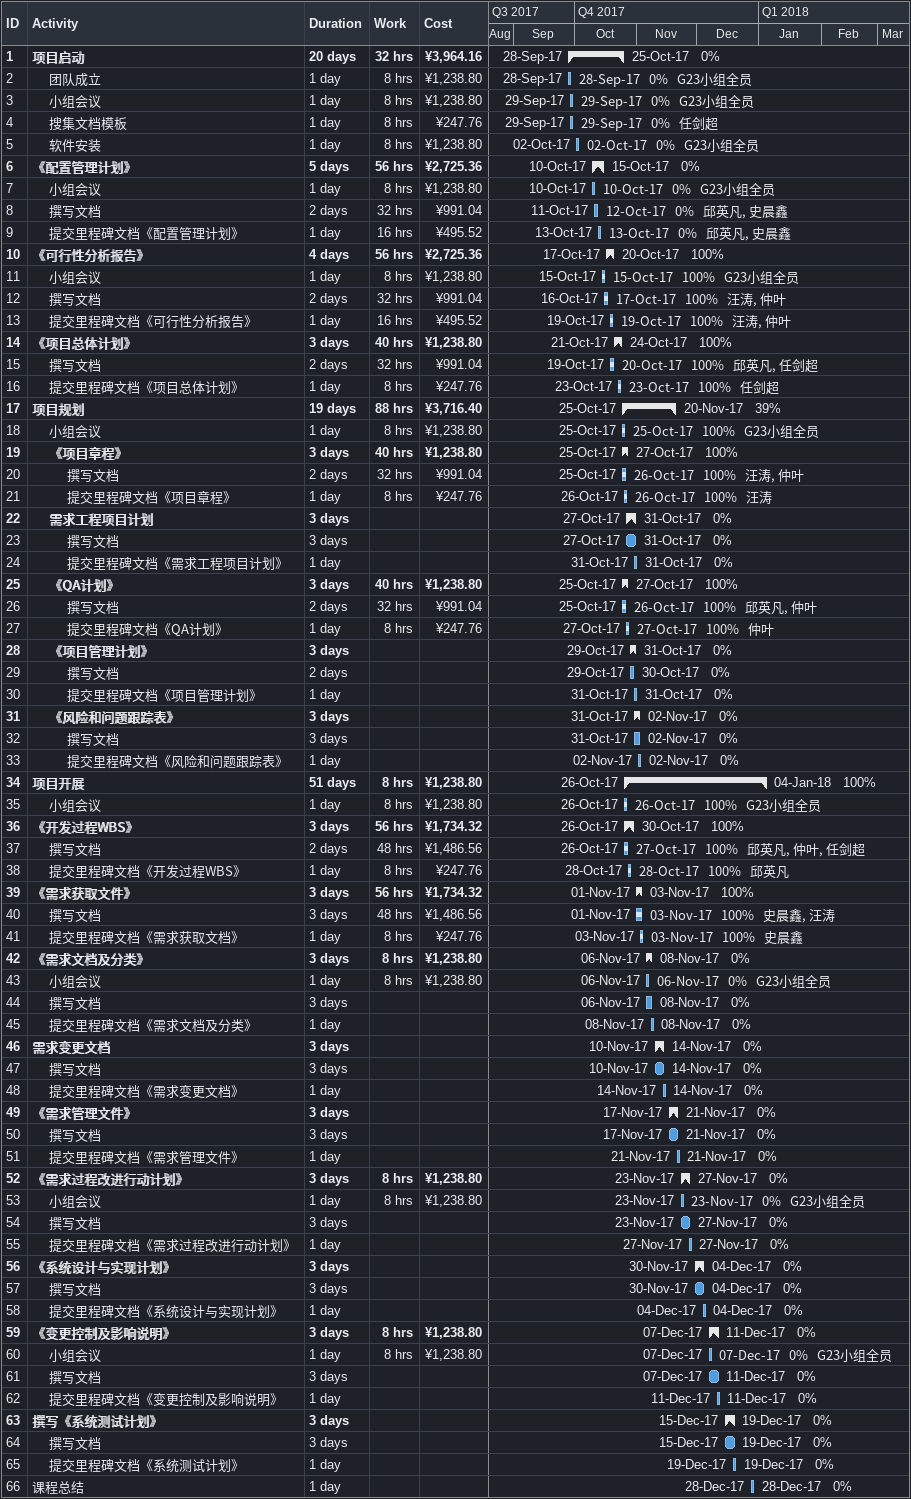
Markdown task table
| ID | Level | Task | Duration | Start | Finish | Resources | % complete | Work (h) | Cost (¥) |
|---|---|---|---|---|---|---|---|---|---|
| 1 | 1 | **项目启动** | 20d | 2017-09-28 | 2017-10-25 |  | 0 | 32 | 3964.16 |
| 2 | 2 | 团队成立 | 1d | 2017-09-28 | 2017-09-28 | G23小组全员 | 0 | 8 | 1238.80 |
| 3 | 2 | 小组会议 | 1d | 2017-09-29 | 2017-09-29 | G23小组全员 | 0 | 8 | 1238.80 |
| 4 | 2 | 搜集文档模板 | 1d | 2017-09-29 | 2017-09-29 | 任剑超 | 0 | 8 | 247.76 |
| 5 | 2 | 软件安装 | 1d | 2017-10-02 | 2017-10-02 | G23小组全员 | 0 | 8 | 1238.80 |
| 6 | 1 | **《配置管理计划》** | 5d | 2017-10-10 | 2017-10-15 |  | 0 | 56 | 2725.36 |
| 7 | 2 | 小组会议 | 1d | 2017-10-10 | 2017-10-10 | G23小组全员 | 0 | 8 | 1238.80 |
| 8 | 2 | 撰写文档 | 2d | 2017-10-11 | 2017-10-12 | 邱英凡, 史晨鑫 | 0 | 32 | 991.04 |
| 9 | 2 | 提交里程碑文档《配置管理计划》 | 1d | 2017-10-13 | 2017-10-13 | 邱英凡, 史晨鑫 | 0 | 16 | 495.52 |
| 10 | 1 | **《可行性分析报告》** | 4d | 2017-10-17 | 2017-10-20 |  | 100 | 56 | 2725.36 |
| 11 | 2 | 小组会议 | 1d | 2017-10-15 | 2017-10-15 | G23小组全员 | 100 | 8 | 1238.80 |
| 12 | 2 | 撰写文档 | 2d | 2017-10-16 | 2017-10-17 | 汪涛, 仲叶 | 100 | 32 | 991.04 |
| 13 | 2 | 提交里程碑文档《可行性分析报告》 | 1d | 2017-10-19 | 2017-10-19 | 汪涛, 仲叶 | 100 | 16 | 495.52 |
| 14 | 1 | **《项目总体计划》** | 3d | 2017-10-21 | 2017-10-24 |  | 100 | 40 | 1238.80 |
| 15 | 2 | 撰写文档 | 2d | 2017-10-19 | 2017-10-20 | 邱英凡, 任剑超 | 100 | 32 | 991.04 |
| 16 | 2 | 提交里程碑文档《项目总体计划》 | 1d | 2017-10-23 | 2017-10-23 | 任剑超 | 100 | 8 | 247.76 |
| 17 | 1 | **项目规划** | 19d | 2017-10-25 | 2017-11-20 |  | 39 | 88 | 3716.40 |
| 18 | 2 | 小组会议 | 1d | 2017-10-25 | 2017-10-25 | G23小组全员 | 100 | 8 | 1238.80 |
| 19 | 2 | **《项目章程》** | 3d | 2017-10-25 | 2017-10-27 |  | 100 | 40 | 1238.80 |
| 20 | 3 | 撰写文档 | 2d | 2017-10-25 | 2017-10-26 | 汪涛, 仲叶 | 100 | 32 | 991.04 |
| 21 | 3 | 提交里程碑文档《项目章程》 | 1d | 2017-10-26 | 2017-10-26 | 汪涛 | 100 | 8 | 247.76 |
| 22 | 2 | **需求工程项目计划** | 3d | 2017-10-27 | 2017-10-31 |  | 0 |  |  |
| 23 | 3 | 撰写文档 | 3d | 2017-10-27 | 2017-10-31 |  | 0 |  |  |
| 24 | 3 | 提交里程碑文档《需求工程项目计划》 | 1d | 2017-10-31 | 2017-10-31 |  | 0 |  |  |
| 25 | 2 | **《QA计划》** | 3d | 2017-10-25 | 2017-10-27 |  | 100 | 40 | 1238.80 |
| 26 | 3 | 撰写文档 | 2d | 2017-10-25 | 2017-10-26 | 邱英凡, 仲叶 | 100 | 32 | 991.04 |
| 27 | 3 | 提交里程碑文档《QA计划》 | 1d | 2017-10-27 | 2017-10-27 | 仲叶 | 100 | 8 | 247.76 |
| 28 | 2 | **《项目管理计划》** | 3d | 2017-10-29 | 2017-10-31 |  | 0 |  |  |
| 29 | 3 | 撰写文档 | 2d | 2017-10-29 | 2017-10-30 |  | 0 |  |  |
| 30 | 3 | 提交里程碑文档《项目管理计划》 | 1d | 2017-10-31 | 2017-10-31 |  | 0 |  |  |
| 31 | 2 | **《风险和问题跟踪表》** | 3d | 2017-10-31 | 2017-11-02 |  | 0 |  |  |
| 32 | 3 | 撰写文档 | 3d | 2017-10-31 | 2017-11-02 |  | 0 |  |  |
| 33 | 3 | 提交里程碑文档《风险和问题跟踪表》 | 1d | 2017-11-02 | 2017-11-02 |  | 0 |  |  |
| 34 | 1 | **项目开展** | 51d | 2017-10-26 | 2018-01-04 |  | 100 | 8 | 1238.80 |
| 35 | 2 | 小组会议 | 1d | 2017-10-26 | 2017-10-26 | G23小组全员 | 100 | 8 | 1238.80 |
| 36 | 1 | **《开发过程WBS》** | 3d | 2017-10-26 | 2017-10-30 |  | 100 | 56 | 1734.32 |
| 37 | 2 | 撰写文档 | 2d | 2017-10-26 | 2017-10-27 | 邱英凡, 仲叶, 任剑超 | 100 | 48 | 1486.56 |
| 38 | 2 | 提交里程碑文档《开发过程WBS》 | 1d | 2017-10-28 | 2017-10-28 | 邱英凡 | 100 | 8 | 247.76 |
| 39 | 1 | **《需求获取文件》** | 3d | 2017-11-01 | 2017-11-03 |  | 100 | 56 | 1734.32 |
| 40 | 2 | 撰写文档 | 3d | 2017-11-01 | 2017-11-03 | 史晨鑫, 汪涛 | 100 | 48 | 1486.56 |
| 41 | 2 | 提交里程碑文档《需求获取文档》 | 1d | 2017-11-03 | 2017-11-03 | 史晨鑫 | 100 | 8 | 247.76 |
| 42 | 1 | **《需求文档及分类》** | 3d | 2017-11-06 | 2017-11-08 |  | 0 | 8 | 1238.80 |
| 43 | 2 | 小组会议 | 1d | 2017-11-06 | 2017-11-06 | G23小组全员 | 0 | 8 | 1238.80 |
| 44 | 2 | 撰写文档 | 3d | 2017-11-06 | 2017-11-08 |  | 0 |  |  |
| 45 | 2 | 提交里程碑文档《需求文档及分类》 | 1d | 2017-11-08 | 2017-11-08 |  | 0 |  |  |
| 46 | 1 | **需求变更文档** | 3d | 2017-11-10 | 2017-11-14 |  | 0 |  |  |
| 47 | 2 | 撰写文档 | 3d | 2017-11-10 | 2017-11-14 |  | 0 |  |  |
| 48 | 2 | 提交里程碑文档《需求变更文档》 | 1d | 2017-11-14 | 2017-11-14 |  | 0 |  |  |
| 49 | 1 | **《需求管理文件》** | 3d | 2017-11-17 | 2017-11-21 |  | 0 |  |  |
| 50 | 2 | 撰写文档 | 3d | 2017-11-17 | 2017-11-21 |  | 0 |  |  |
| 51 | 2 | 提交里程碑文档《需求管理文件》 | 1d | 2017-11-21 | 2017-11-21 |  | 0 |  |  |
| 52 | 1 | **《需求过程改进行动计划》** | 3d | 2017-11-23 | 2017-11-27 |  | 0 | 8 | 1238.80 |
| 53 | 2 | 小组会议 | 1d | 2017-11-23 | 2017-11-23 | G23小组全员 | 0 | 8 | 1238.80 |
| 54 | 2 | 撰写文档 | 3d | 2017-11-23 | 2017-11-27 |  | 0 |  |  |
| 55 | 2 | 提交里程碑文档《需求过程改进行动计划》 | 1d | 2017-11-27 | 2017-11-27 |  | 0 |  |  |
| 56 | 1 | **《系统设计与实现计划》** | 3d | 2017-11-30 | 2017-12-04 |  | 0 |  |  |
| 57 | 2 | 撰写文档 | 3d | 2017-11-30 | 2017-12-04 |  | 0 |  |  |
| 58 | 2 | 提交里程碑文档《系统设计与实现计划》 | 1d | 2017-12-04 | 2017-12-04 |  | 0 |  |  |
| 59 | 1 | **《变更控制及影响说明》** | 3d | 2017-12-07 | 2017-12-11 |  | 0 | 8 | 1238.80 |
| 60 | 2 | 小组会议 | 1d | 2017-12-07 | 2017-12-07 | G23小组全员 | 0 | 8 | 1238.80 |
| 61 | 2 | 撰写文档 | 3d | 2017-12-07 | 2017-12-11 |  | 0 |  |  |
| 62 | 2 | 提交里程碑文档《变更控制及影响说明》 | 1d | 2017-12-11 | 2017-12-11 |  | 0 |  |  |
| 63 | 1 | **撰写《系统测试计划》** | 3d | 2017-12-15 | 2017-12-19 |  | 0 |  |  |
| 64 | 2 | 撰写文档 | 3d | 2017-12-15 | 2017-12-19 |  | 0 |  |  |
| 65 | 2 | 提交里程碑文档《系统测试计划》 | 1d | 2017-12-19 | 2017-12-19 |  | 0 |  |  |
| 66 | 1 | 课程总结 | 1d | 2017-12-28 | 2017-12-28 |  | 0 |  |  |
